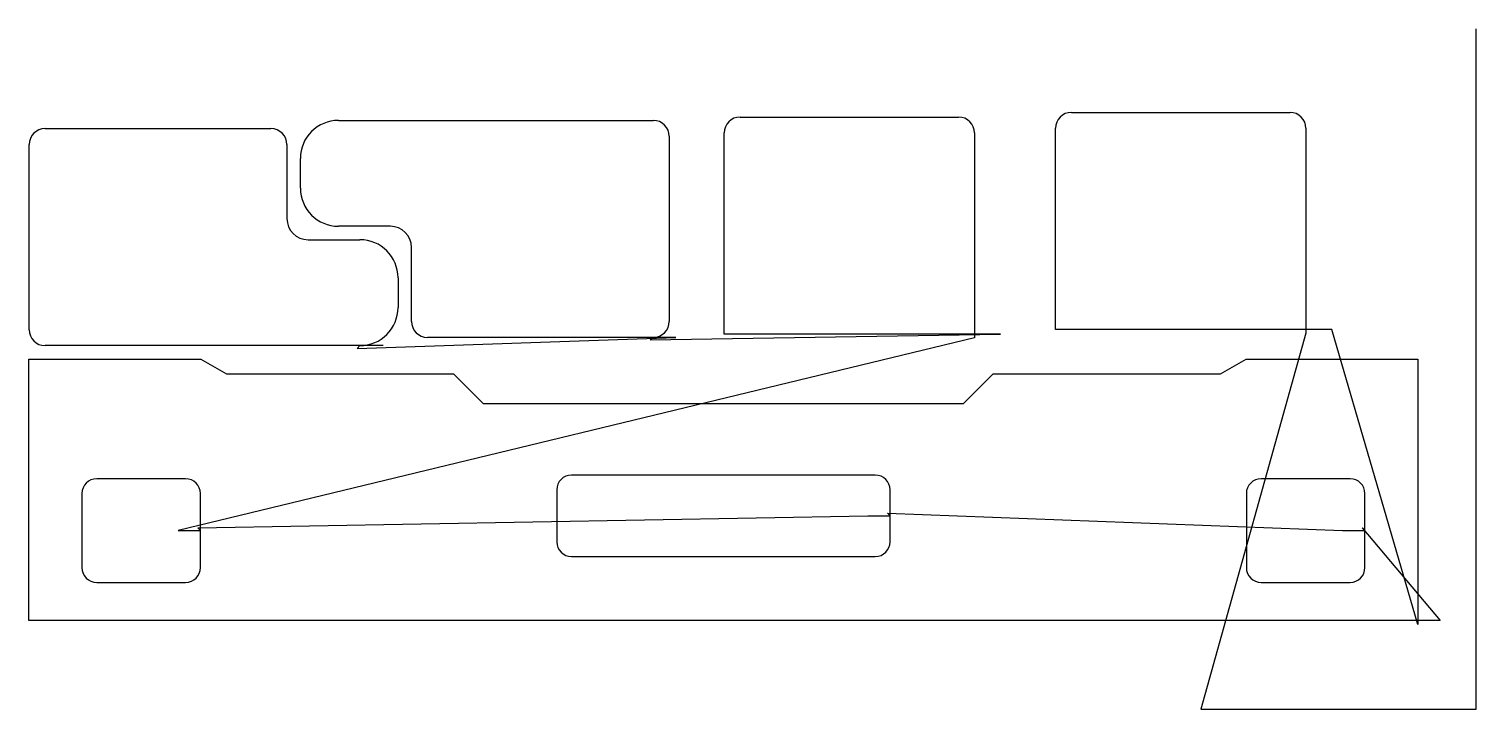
# Model space of a CAD drawing. Header units: metres. Extents: x 19 to 1973, y 1332 to 2250.
import ezdxf

# ---------------------------------------------------------------- set-up
doc = ezdxf.new("R2010")
doc.units = ezdxf.units.M

msp = doc.modelspace()

# ---------------------------------------------------------------- linework, layer by layer
at = {"layer": 'TOOL_0'}
for p, q in [((1972.635, 2249.005), (1972.635, 2250.005)), ((1972.635, 1331.699), (1972.635, 2249.005)), ((979.101, 2131.014), (1274.101, 2131.014)), ((1426.498, 2137.384), (1721.498, 2137.384)), ((40.797, 2115.414), (345.797, 2115.414)), ((436.964, 2126.557), (861.964, 2126.557)), ((1404.998, 1844.384), (1404.998, 2115.884)), ((1742.998, 2115.884), (1742.998, 1844.384)), ((19.297, 1843.914), (19.297, 2093.914)), ((367.297, 2093.914), (367.297, 1993.914)), ((883.464, 2105.057), (883.464, 1855.057)), ((957.601, 1838.014), (957.601, 2109.514)), ((1295.601, 2109.514), (1295.601, 1838.014)), ((385.464, 2035.057), (385.464, 2075.057)), ((506.964, 1983.557), (436.964, 1983.557)), ((395.797, 1965.414), (465.797, 1965.414)), ((535.464, 1855.057), (535.464, 1955.057)), ((517.297, 1913.914), (517.297, 1873.914)), ((857.792, 1830.244), (1330.601, 1838.014)), ((1295.601, 1838.014), (957.601, 1838.014)), ((1330.601, 1838.014), (1295.601, 1838.014)), ((1295.601, 1838.014), (1295.601, 1833.014)), ((1742.998, 1844.384), (1404.998, 1844.384)), ((1742.998, 1839.384), (1600.956, 1331.699)), ((1777.998, 1844.384), (1742.998, 1844.384)), ((1742.998, 1844.384), (1742.998, 1839.384)), ((1894.026, 1445.823), (1777.998, 1844.384)), ((465.797, 1822.414), (40.797, 1822.414)), ((1295.601, 1833.014), (220.527, 1572.658)), ((461.999, 1818.644), (892.207, 1833.557)), ((465.797, 1822.414), (461.999, 1818.644)), ((497.304, 1822.414), (465.797, 1822.414)), ((861.964, 1833.557), (556.964, 1833.557)), ((861.964, 1833.557), (857.792, 1830.244)), ((892.207, 1833.557), (861.964, 1833.557)), ((19.027, 1451.161), (19.027, 1804.161)), ((19.027, 1804.161), (250.929, 1804.161)), ((250.929, 1804.161), (285.57, 1784.161)), ((1627.483, 1784.161), (1662.124, 1804.161)), ((1662.124, 1804.161), (1894.026, 1804.161)), ((1894.026, 1804.161), (1894.026, 1451.161)), ((285.57, 1784.161), (592.148, 1784.161)), ((592.148, 1784.161), (632.148, 1744.161)), ((1280.905, 1744.161), (1320.905, 1784.161)), ((1320.905, 1784.161), (1627.483, 1784.161)), ((632.148, 1744.161), (1280.905, 1744.161)), ((230.527, 1642.658), (110.527, 1642.658)), ((1161.527, 1647.659), (751.527, 1647.659)), ((1802.527, 1642.66), (1682.527, 1642.66)), ((90.527, 1622.658), (90.527, 1522.658)), ((250.527, 1572.658), (250.527, 1622.658)), ((731.527, 1627.659), (731.527, 1557.659)), ((1181.527, 1592.659), (1181.527, 1627.659)), ((1662.527, 1622.66), (1662.527, 1522.66)), ((1822.527, 1572.66), (1822.527, 1622.66)), ((246.991, 1576.194), (1151.527, 1592.659)), ((1151.527, 1592.659), (1181.527, 1592.659)), ((1181.527, 1592.659), (1177.991, 1596.195)), ((1177.991, 1596.195), (1792.527, 1572.66)), ((1181.527, 1557.659), (1181.527, 1592.659)), ((220.527, 1572.658), (250.527, 1572.658)), ((250.527, 1572.658), (246.991, 1576.194)), ((250.527, 1522.658), (250.527, 1572.658)), ((1792.527, 1572.66), (1822.527, 1572.66)), ((1822.527, 1572.66), (1818.991, 1576.196)), ((1818.991, 1576.196), (1924.301, 1451.161)), ((1822.527, 1522.66), (1822.527, 1572.66)), ((751.527, 1537.659), (1161.527, 1537.659)), ((110.527, 1502.658), (230.527, 1502.658)), ((1682.527, 1502.66), (1802.527, 1502.66)), ((1894.027, 1451.161), (19.027, 1451.161)), ((1894.026, 1451.161), (1894.026, 1445.823)), ((1924.301, 1451.161), (1894.027, 1451.161)), ((1600.956, 1331.699), (1972.635, 1331.699))]:
    msp.add_line(p, q, dxfattribs=at)
for centre, radius, start, end in [((979.101, 2109.514), 21.5, 90, 180), ((1274.101, 2109.514), 21.5, 0, 90), ((1426.498, 2115.884), 21.5, 90, 180), ((1721.498, 2115.884), 21.5, 0, 90), ((40.797, 2093.914), 21.5, 90, 180), ((345.797, 2093.914), 21.5, 0, 90), ((436.964, 2075.057), 51.5, 90, 180), ((861.964, 2105.057), 21.5, 0, 90), ((436.964, 2035.057), 51.5, 180, 270), ((395.797, 1993.914), 28.5, 180, 270), ((506.964, 1955.057), 28.5, 0, 90), ((465.797, 1913.914), 51.5, 0, 90), ((465.797, 1873.914), 51.5, 270, 0), ((40.797, 1843.914), 21.5, 180, 270), ((556.964, 1855.057), 21.5, 180, 270), ((861.964, 1855.057), 21.5, 270, 0), ((110.527, 1622.658), 20, 90, 180), ((230.527, 1622.658), 20, 0, 90), ((751.527, 1627.659), 20, 90, 180), ((1161.527, 1627.659), 20, 0, 90), ((1682.527, 1622.66), 20, 90, 180), ((1802.527, 1622.66), 20, 0, 90), ((751.527, 1557.659), 20, 180, 270), ((1161.527, 1557.659), 20, 270, 0), ((110.527, 1522.658), 20, 180, 270), ((230.527, 1522.658), 20, 270, 0), ((1682.527, 1522.66), 20, 180, 270), ((1802.527, 1522.66), 20, 270, 0)]:
    msp.add_arc(centre, radius, start, end, dxfattribs=at)

doc.saveas('drawing.dxf')
